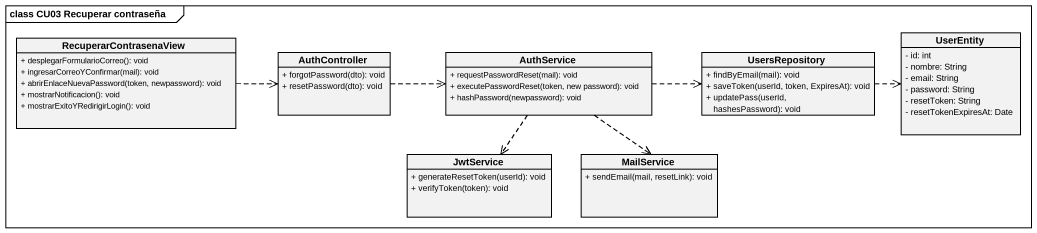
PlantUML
@startuml
mainframe class CU03 Recuperar contraseña
hide circle
hide empty members
skinparam classAttributeIconSize 0
class RecuperarContrasenaView {
  + desplegarFormularioCorreo(): void
  + ingresarCorreoYConfirmar(mail): void
  + abrirEnlaceNuevaPassword(token, newpassword): void
  + mostrarNotificacion(): void
  + mostrarExitoYRedirigirLogin(): void
}
class AuthController {
  + forgotPassword(dto): void
  + resetPassword(dto): void
}
class AuthService {
  + requestPasswordReset(mail): void
  + executePasswordReset(token, new password): void
  + hashPassword(newpassword): void
}
class UsersRepository {
  + findByEmail(mail): void
  + saveToken(userId, token, ExpiresAt): void
  + updatePass(userId, hashesPassword): void
}
class UserEntity {
  - id: int
  - nombre: String
  - email: String
  - password: String
  - resetToken: String
  - resetTokenExpiresAt: Date
}
class JwtService {
  + generateResetToken(userId): void
  + verifyToken(token): void
}
class MailService {
  + sendEmail(mail, resetLink): void
}
RecuperarContrasenaView .right.> AuthController
AuthController .right.> AuthService
AuthService .right.> UsersRepository
AuthService ..> JwtService
AuthService ..> MailService
UsersRepository .right.> UserEntity
@enduml
